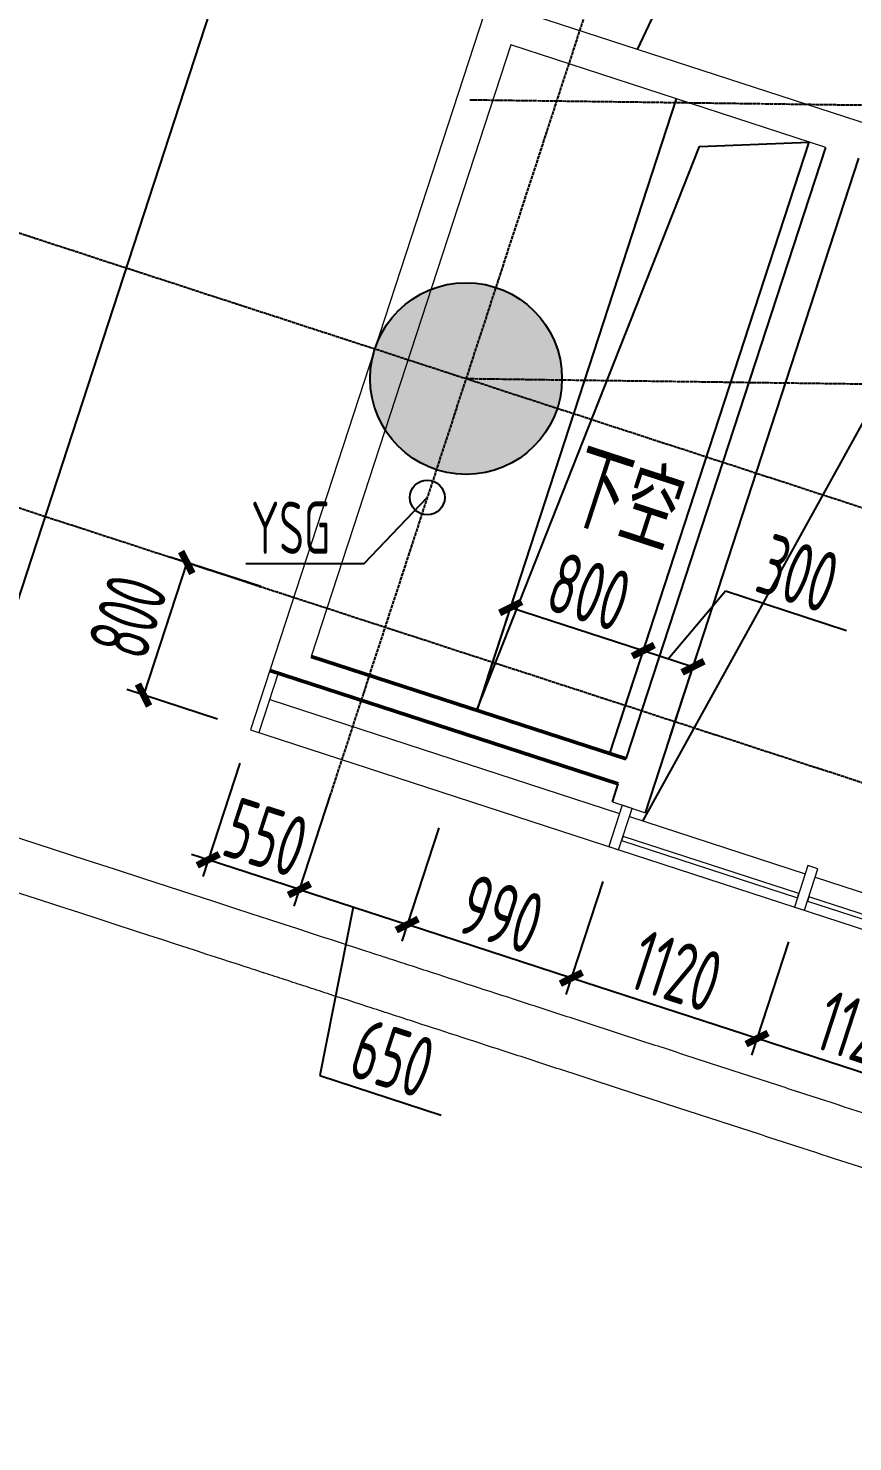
# Model space of a CAD drawing. Header units: millimetres. Extents: x 11515858 to 24947533, y -12764720 to -6305528.
# Drawn here: x 11833057 to 11837784, y -6356376 to -6348265 of the extents above; entities that cross this region are included whole.
import ezdxf
from ezdxf.enums import TextEntityAlignment as Align

# ---------------------------------------------------------------- set-up
doc = ezdxf.new("R2010")
doc.units = ezdxf.units.MM
doc.header["$LTSCALE"] = 10
for name, pattern in [('A2-RG-AXIS$0$CENTER', [2, 1.25, -0.25, 0.25, -0.25]), ('A2-RG-AXIS$0$DOTE', [2.42, 2, -0.2, 0.02, -0.2]), ('A2-RI-F3$0$HIDDEN', [0.375, 0.25, -0.125])]:
    doc.linetypes.add(name, pattern=pattern)
for name, color, linetype in [('A2-RB-F3$0$$34$A-DIMS-100', 1, 'Continuous'), ('A2-RB-F3$0$A-DIMS-100', 1, 'Continuous'), ('A2-RG-AXIS$0$A-DIMS-100', 1, 'Continuous'), ('A2-RG-AXIS$0$A-GRID', 1, 'A2-RG-AXIS$0$CENTER'), ('A2-RI-F3$0$A-HOLE', 2, 'Continuous'), ('A2-RI-F3$0$A-ROOF-DRAN', 175, 'Continuous'), ('A2-RI-F3$0$A-ROOF-EDGE', 2, 'Continuous'), ('A2-RI-F3$0$A-SYMB-AREA', 4, 'Continuous'), ('A2-RI-F3$0$A-SYMB-NAME', 4, 'Continuous'), ('A2-RI-F3$0$A-SYMB-VOID', 35, 'Continuous'), ('A2-RS-F3$0$A-HATH-GRAY', 8, 'Continuous'), ('A2-RS-F3$0$A-WALL-CONC', 6, 'Continuous')]:
    doc.layers.add(name, color=color, linetype=linetype)
for name, color, linetype, lineweight in [('A2-RI-F3$0$A-GENM', 6, 'Continuous', 9), ('A2-RI-F3$0$A-GLAZ', 140, 'Continuous', 5), ('A2-RI-F3$0$A-GLAZ-CWMG', 3, 'Continuous', 5), ('A2-RI-F3$0$A-WALL', 7, 'Continuous', 5)]:
    doc.layers.add(name, color=color, linetype=linetype, lineweight=lineweight)
doc.styles.add('A2-RB-F3$0$$0$XD2008', font='hzs.shx', dxfattribs={"width": 0.7, "bigfont": 'hztxt.shx'})
doc.styles.add('A2-RB-F3$0$XD2008', font='hzs.shx', dxfattribs={"width": 0.7, "bigfont": 'hztxt.shx'})
doc.styles.add('A2-RG-AXIS$0$XD2008', font='hzs.shx', dxfattribs={"width": 0.7, "bigfont": 'hztxt.shx'})
doc.styles.add('A2-RI-F3$0$ECADI', font='hzs.shx', dxfattribs={"width": 0.7, "bigfont": 'hztxt.shx'})
doc.dimstyles.new('A2-RB-F3$0$$0$XD100$0', dxfattribs={"dimscale": 100, "dimtxt": 3.5, "dimasz": 1, "dimexe": 1, "dimexo": 2, "dimgap": 0.5, "dimtad": 1, "dimdec": 0, "dimdsep": 46, "dimtxsty": 'A2-RB-F3$0$$0$XD2008', "dimblk1": 'A2-RB-F3$0$$20$_ArchTick', "dimblk2": 'A2-RB-F3$0$$20$_ArchTick', "dimsah": 1, "dimcen": 2.5, "dimclrt": 4, "dimaunit": 1, "dimadec": 0, "dimazin": 0, "dimtfac": 1, "dimtdec": 0, "dimtix": 1, "dimtmove": 2, "dimatfit": 3, "dimfxl": 0, "dimtolj": 1, "dimtzin": 0, "dimarcsym": 0})
doc.dimstyles.new('A2-RB-F3$0$XD100$0', dxfattribs={"dimscale": 100, "dimtxt": 3.5, "dimasz": 1, "dimexe": 1, "dimexo": 2, "dimgap": 0.5, "dimtad": 1, "dimdec": 0, "dimdsep": 46, "dimtxsty": 'A2-RB-F3$0$XD2008', "dimblk1": 'A2-RB-F3$0$_ArchTick', "dimblk2": 'A2-RB-F3$0$_ArchTick', "dimsah": 1, "dimcen": 2.5, "dimclrt": 4, "dimaunit": 1, "dimadec": 0, "dimazin": 0, "dimtfac": 1, "dimtdec": 0, "dimtix": 1, "dimtmove": 1, "dimatfit": 3, "dimfxl": 0, "dimtolj": 1, "dimtzin": 0, "dimarcsym": 0})
doc.dimstyles.new('A2-RG-AXIS$0$XD150', dxfattribs={"dimscale": 300, "dimtxt": 2.5, "dimasz": 1.5, "dimexe": 1, "dimexo": 2, "dimgap": 0.5, "dimtad": 1, "dimdec": 0, "dimdsep": 46, "dimtxsty": 'A2-RG-AXIS$0$XD2008', "dimcen": 2.5, "dimclrt": 4, "dimaunit": 1, "dimadec": 3, "dimazin": 0, "dimtfac": 1, "dimtdec": 0, "dimtmove": 2, "dimatfit": 3, "dimfxl": 0, "dimtolj": 1, "dimtzin": 0, "dimarcsym": 0})
doc.dimstyles.new('A2-RG-AXIS$0$XD150$0', dxfattribs={"dimscale": 150, "dimtxt": 2.5, "dimasz": 1, "dimexe": 1, "dimexo": 2, "dimgap": 0.5, "dimtad": 1, "dimdec": 0, "dimdsep": 46, "dimtxsty": 'A2-RG-AXIS$0$XD2008', "dimblk": 'A2-RG-AXIS$0$_ArchTick', "dimcen": 2.5, "dimclrt": 4, "dimaunit": 1, "dimadec": 0, "dimazin": 0, "dimtfac": 1, "dimtdec": 0, "dimtmove": 2, "dimatfit": 3, "dimfxl": 0, "dimtolj": 1, "dimtzin": 0, "dimarcsym": 0})

# ---------------------------------------------------------------- blocks, each defined once
blk = doc.blocks.new('A2-RG-AXIS$0$_ArchTick')
at = {"color": 0, "linetype": 'ByBlock', "const_width": 0.4}
blk.add_lwpolyline([(-0.5, -0.5), (0.5, 0.5)], dxfattribs=at)
blk = doc.blocks.new('*D582')
at = {"layer": 'A2-RG-AXIS$0$A-DIMS-100', "color": 0, "lineweight": -2, "ltscale": 3, "transparency": 16777216}
blk.add_arc((11859128.7, -6350592.1), 5746.7, 341.94704, 359.22855, dxfattribs=at)
at = {"layer": 'Defpoints', "color": 0, "ltscale": 3, "transparency": 16777216}
for p in [(11834459.4, -6342551.3), (11835567, -6350274.8), (11872705.5, -6350774.9), (11864743.7, -6351815.5), (11872420.1, -6354924.3)]:
    blk.add_point(p, dxfattribs=at)
at = {"layer": 'A2-RG-AXIS$0$A-DIMS-100', "color": 0, "lineweight": -2, "ltscale": 3, "transparency": 16777216, "xscale": 150, "yscale": 150, "zscale": 150}
for p, rotation in [((11864875, -6350669.4), 89.22855370033292), ((11864592.6, -6352372.9), 251.9470404933478)]:
    blk.add_blockref('A2-RG-AXIS$0$_ArchTick', p, dxfattribs=dict(at, rotation=rotation))
at = {"layer": 'A2-RG-AXIS$0$A-DIMS-100', "color": 4, "ltscale": 3, "transparency": 16777216, "insert": (11865468.5, -6351643), "char_height": 375, "attachment_point": 5, "rotation": 80.5878, "style": 'A2-RG-AXIS$0$XD2008'}
blk.add_mtext('\\A1;17°16\'53"', dxfattribs=at)
blk = doc.blocks.new('*D585')
at = {"layer": 'A2-RG-AXIS$0$A-DIMS-100', "color": 0, "lineweight": -2, "transparency": 16777216}
for p, q in [((11831434.5, -6348927.8), (11833603.7, -6342272.4)), ((11834174.2, -6342458.3), (11833461.1, -6342225.9)), ((11832004.9, -6349113.7), (11831291.8, -6348881.3))]:
    blk.add_line(p, q, dxfattribs=at)
at = {"layer": 'Defpoints', "color": 0, "transparency": 16777216}
for p in [(11833603.7, -6342272.4), (11834459.4, -6342551.3), (11832290.2, -6349206.7)]:
    blk.add_point(p, dxfattribs=at)
at = {"layer": 'A2-RG-AXIS$0$A-DIMS-100', "color": 0, "lineweight": -2, "transparency": 16777216, "xscale": 150, "yscale": 150, "zscale": 150}
for p, rotation in [((11833603.7, -6342272.4), 71.94704043113722), ((11831434.5, -6348927.8), 251.9470404311372)]:
    blk.add_blockref('A2-RG-AXIS$0$_ArchTick', p, dxfattribs=dict(at, rotation=rotation))
at = {"layer": 'A2-RG-AXIS$0$A-DIMS-100', "color": 4, "transparency": 16777216, "insert": (11832269.5, -6345518.7), "char_height": 375, "attachment_point": 5, "rotation": 71.94704, "style": 'A2-RG-AXIS$0$XD2008'}
blk.add_mtext('\\A1;7000', dxfattribs=at)
blk = doc.blocks.new('A2-RB-F3$0$_ArchTick')
at = {"color": 0, "linetype": 'ByBlock', "const_width": 0.4}
blk.add_lwpolyline([(-0.5, -0.5), (0.5, 0.5)], dxfattribs=at)
blk = doc.blocks.new('*D671')
at = {"layer": 'A2-RB-F3$0$A-DIMS-100', "color": 0, "lineweight": -2, "transparency": 16777216}
for p, q in [((11835692.2, -6351988.7), (11835853.8, -6351492.9)), ((11835822.8, -6351588), (11836583.4, -6351835.9)), ((11836452.8, -6352236.6), (11836614.4, -6351740.8))]:
    blk.add_line(p, q, dxfattribs=at)
at = {"layer": 'Defpoints', "color": 0, "transparency": 16777216}
for p in [(11836583.4, -6351835.9), (11835630.2, -6352178.8), (11836390.8, -6352426.8)]:
    blk.add_point(p, dxfattribs=at)
at = {"layer": 'A2-RB-F3$0$A-DIMS-100', "color": 0, "lineweight": -2, "transparency": 16777216, "xscale": 100, "yscale": 100, "zscale": 100}
for p, rotation in [((11835822.8, -6351588), 161.9467493136011), ((11836583.4, -6351835.9), 341.9467493136011)]:
    blk.add_blockref('A2-RB-F3$0$_ArchTick', p, dxfattribs=dict(at, rotation=rotation))
at = {"layer": 'A2-RB-F3$0$A-DIMS-100', "color": 4, "transparency": 16777216, "insert": (11836272.8, -6351498), "char_height": 350, "attachment_point": 5, "rotation": 341.94675, "style": 'A2-RB-F3$0$XD2008'}
blk.add_mtext('\\A1;800', dxfattribs=at)
blk = doc.blocks.new('*D672')
at = {"layer": 'A2-RB-F3$0$A-DIMS-100', "color": 0, "lineweight": -2, "transparency": 16777216}
for p, q in [((11836726.1, -6351882.4), (11837054.1, -6351493.8)), ((11837054.1, -6351493.8), (11837748.2, -6351720)), ((11836452.8, -6352236.6), (11836614.4, -6351740.8)), ((11836583.4, -6351835.9), (11836868.8, -6351928.9)), ((11836738.2, -6352329.6), (11836899.8, -6351833.8))]:
    blk.add_line(p, q, dxfattribs=at)
at = {"layer": 'Defpoints', "color": 0, "transparency": 16777216}
for p in [(11836868.8, -6351928.9), (11836390.8, -6352426.8), (11836676.2, -6352519.8)]:
    blk.add_point(p, dxfattribs=at)
at = {"layer": 'A2-RB-F3$0$A-DIMS-100', "color": 0, "lineweight": -2, "transparency": 16777216, "xscale": 100, "yscale": 100, "zscale": 100}
for p, rotation in [((11836583.4, -6351835.9), 161.9473537783569), ((11836868.8, -6351928.9), 341.9473537783569)]:
    blk.add_blockref('A2-RB-F3$0$_ArchTick', p, dxfattribs=dict(at, rotation=rotation))
at = {"layer": 'A2-RB-F3$0$A-DIMS-100', "color": 4, "transparency": 16777216, "insert": (11837470.9, -6351393), "char_height": 350, "attachment_point": 5, "rotation": 341.94735, "style": 'A2-RB-F3$0$XD2008'}
blk.add_mtext('\\A1;300', dxfattribs=at)
blk = doc.blocks.new('*D802')
at = {"layer": 'A2-RB-F3$0$A-DIMS-100', "color": 0, "lineweight": -2, "transparency": 16777216}
for p, q in [((11837416.5, -6353507.1), (11837204.6, -6354157.1)), ((11838481.3, -6353854.1), (11838269.4, -6354504.2)), ((11838300.4, -6354409.1), (11837235.6, -6354062.1))]:
    blk.add_line(p, q, dxfattribs=at)
at = {"layer": 'Defpoints', "color": 0, "transparency": 16777216}
for p in [(11837478.4, -6353316.9), (11838543.3, -6353664), (11837235.6, -6354062.1)]:
    blk.add_point(p, dxfattribs=at)
at = {"layer": 'A2-RB-F3$0$A-DIMS-100', "color": 0, "lineweight": -2, "transparency": 16777216, "xscale": 100, "yscale": 100, "zscale": 100}
for p, rotation in [((11837235.6, -6354062.1), 161.948816603838), ((11838300.4, -6354409.1), 341.9488166038379)]:
    blk.add_blockref('A2-RB-F3$0$_ArchTick', p, dxfattribs=dict(at, rotation=rotation))
at = {"layer": 'A2-RB-F3$0$A-DIMS-100', "color": 4, "transparency": 16777216, "insert": (11837837.7, -6354021.7), "char_height": 350, "attachment_point": 5, "rotation": 341.94882, "style": 'A2-RB-F3$0$XD2008'}
blk.add_mtext('\\A1;1120', dxfattribs=at)
blk = doc.blocks.new('*D803')
at = {"layer": 'A2-RB-F3$0$A-DIMS-100', "color": 0, "lineweight": -2, "transparency": 16777216}
for p, q in [((11836351.6, -6353160.1), (11836139.8, -6353810.1)), ((11837416.5, -6353507.1), (11837204.6, -6354157.1)), ((11837235.6, -6354062.1), (11836170.8, -6353715))]:
    blk.add_line(p, q, dxfattribs=at)
at = {"layer": 'Defpoints', "color": 0, "transparency": 16777216}
for p in [(11836413.6, -6352969.9), (11837478.4, -6353316.9), (11836170.8, -6353715)]:
    blk.add_point(p, dxfattribs=at)
at = {"layer": 'A2-RB-F3$0$A-DIMS-100', "color": 0, "lineweight": -2, "transparency": 16777216, "xscale": 100, "yscale": 100, "zscale": 100}
for p, rotation in [((11836170.8, -6353715), 161.948816603838), ((11837235.6, -6354062.1), 341.9488166038379)]:
    blk.add_blockref('A2-RB-F3$0$_ArchTick', p, dxfattribs=dict(at, rotation=rotation))
at = {"layer": 'A2-RB-F3$0$A-DIMS-100', "color": 4, "transparency": 16777216, "insert": (11836772.9, -6353674.6), "char_height": 350, "attachment_point": 5, "rotation": 341.94882, "style": 'A2-RB-F3$0$XD2008'}
blk.add_mtext('\\A1;1120', dxfattribs=at)
blk = doc.blocks.new('*D804')
at = {"layer": 'A2-RB-F3$0$A-DIMS-100', "color": 0, "lineweight": -2, "transparency": 16777216}
for p, q in [((11835410.4, -6352853.3), (11835198.5, -6353503.3)), ((11836351.6, -6353160.1), (11836139.8, -6353810.1)), ((11836170.8, -6353715), (11835229.5, -6353408.3))]:
    blk.add_line(p, q, dxfattribs=at)
at = {"layer": 'Defpoints', "color": 0, "transparency": 16777216}
for p in [(11835472.3, -6352663.1), (11836413.6, -6352969.9), (11835229.5, -6353408.3)]:
    blk.add_point(p, dxfattribs=at)
at = {"layer": 'A2-RB-F3$0$A-DIMS-100', "color": 0, "lineweight": -2, "transparency": 16777216, "xscale": 100, "yscale": 100, "zscale": 100}
for p, rotation in [((11835229.5, -6353408.3), 161.9488166038801), ((11836170.8, -6353715), 341.9488166038802)]:
    blk.add_blockref('A2-RB-F3$0$_ArchTick', p, dxfattribs=dict(at, rotation=rotation))
at = {"layer": 'A2-RB-F3$0$A-DIMS-100', "color": 4, "transparency": 16777216, "insert": (11835769.9, -6353347.7), "char_height": 350, "attachment_point": 5, "rotation": 341.94882, "style": 'A2-RB-F3$0$XD2008'}
blk.add_mtext('\\A1;990', dxfattribs=at)
blk = doc.blocks.new('*D805')
at = {"layer": 'A2-RB-F3$0$A-DIMS-100', "color": 0, "lineweight": -2, "transparency": 16777216}
for p, q in [((11834269.4, -6352481.4), (11834057.5, -6353131.5)), ((11834792.2, -6352651.8), (11834580.4, -6353301.9)), ((11834088.5, -6353036.4), (11833993.5, -6353005.4)), ((11834611.3, -6353206.8), (11834088.5, -6353036.4)), ((11834611.3, -6353206.8), (11834706.4, -6353237.8))]:
    blk.add_line(p, q, dxfattribs=at)
at = {"layer": 'Defpoints', "color": 0, "transparency": 16777216}
for p in [(11834331.4, -6352291.3), (11834854.2, -6352461.7), (11834088.5, -6353036.4)]:
    blk.add_point(p, dxfattribs=at)
at = {"layer": 'A2-RB-F3$0$A-DIMS-100', "color": 0, "lineweight": -2, "transparency": 16777216, "xscale": 100, "yscale": 100, "zscale": 100}
for p, rotation in [((11834088.5, -6353036.4), 341.9488166039707), ((11834611.3, -6353206.8), 161.9488166039707)]:
    blk.add_blockref('A2-RB-F3$0$_ArchTick', p, dxfattribs=dict(at, rotation=rotation))
at = {"layer": 'A2-RB-F3$0$A-DIMS-100', "color": 4, "transparency": 16777216, "insert": (11834419.7, -6352907.7), "char_height": 350, "attachment_point": 5, "rotation": 341.94882, "style": 'A2-RB-F3$0$XD2008'}
blk.add_mtext('\\A1;550', dxfattribs=at)
blk = doc.blocks.new('*D806')
at = {"layer": 'A2-RB-F3$0$A-DIMS-100', "color": 0, "lineweight": -2, "transparency": 16777216}
for p, q in [((11834792.2, -6352651.8), (11834580.4, -6353301.9)), ((11835410.4, -6352853.3), (11835198.5, -6353503.3)), ((11834611.3, -6353206.8), (11835229.5, -6353408.3)), ((11834920.4, -6353307.5), (11834729.4, -6354274.9)), ((11834729.4, -6354274.9), (11835423.5, -6354501.1))]:
    blk.add_line(p, q, dxfattribs=at)
at = {"layer": 'Defpoints', "color": 0, "transparency": 16777216}
for p in [(11834854.2, -6352461.7), (11835472.3, -6352663.1), (11835229.5, -6353408.3)]:
    blk.add_point(p, dxfattribs=at)
at = {"layer": 'A2-RB-F3$0$A-DIMS-100', "color": 0, "lineweight": -2, "transparency": 16777216, "xscale": 100, "yscale": 100, "zscale": 100}
for p, rotation in [((11834611.3, -6353206.8), 161.9488166037545), ((11835229.5, -6353408.3), 341.9488166037544)]:
    blk.add_blockref('A2-RB-F3$0$_ArchTick', p, dxfattribs=dict(at, rotation=rotation))
at = {"layer": 'A2-RB-F3$0$A-DIMS-100', "color": 4, "transparency": 16777216, "insert": (11835146.2, -6354174), "char_height": 350, "attachment_point": 5, "rotation": 341.94882, "style": 'A2-RB-F3$0$XD2008'}
blk.add_mtext('\\A1;650', dxfattribs=at)
blk = doc.blocks.new('A2-RB-F3$0$$20$_ArchTick')
at = {"color": 0, "linetype": 'ByBlock', "const_width": 0.4}
blk.add_lwpolyline([(-0.5, -0.5), (0.5, 0.5)], dxfattribs=at)
blk = doc.blocks.new('*D1000')
at = {"layer": 'A2-RB-F3$0$$34$A-DIMS-100', "color": 0, "lineweight": -2, "transparency": 16777216}
blk.add_arc((11854397.3, -6348928.2), 5197, 179.22838, 188.90892, dxfattribs=at)
at = {"layer": 'Defpoints', "color": 0, "transparency": 16777216}
for p in [(11858126.4, -6348343.7), (11835588.6, -6348674.9), (11849205, -6349150.8), (11872727, -6349175.1), (11843467.9, -6350641.4)]:
    blk.add_point(p, dxfattribs=at)
at = {"layer": 'A2-RB-F3$0$$34$A-DIMS-100', "color": 0, "lineweight": -2, "transparency": 16777216, "xscale": 100, "yscale": 100, "zscale": 100}
for p, rotation in [((11849200.7, -6348858.2), 89.22837534610186), ((11849263, -6349733), 278.9089247423358)]:
    blk.add_blockref('A2-RB-F3$0$$20$_ArchTick', p, dxfattribs=dict(at, rotation=rotation))
at = {"layer": 'A2-RB-F3$0$$34$A-DIMS-100', "color": 4, "transparency": 16777216, "insert": (11849471, -6349278.6), "char_height": 350, "attachment_point": 5, "rotation": 274.06865, "style": 'A2-RB-F3$0$$0$XD2008'}
blk.add_mtext('\\A1;9°40\'50"', dxfattribs=at)
blk = doc.blocks.new('*D1017')
at = {"layer": 'A2-RB-F3$0$$34$A-DIMS-100', "color": 0, "lineweight": -2, "transparency": 16777216}
blk.add_arc((11842767.8, -6326408.4), 1828, 178.85525, 251.94704, dxfattribs=at)
at = {"layer": 'Defpoints', "color": 0, "transparency": 16777216}
for p in [(11845751.2, -6317255.2), (11839152, -6326336.2), (11841916, -6326391.4), (11841087.8, -6327129.1), (11834442.8, -6351949.6)]:
    blk.add_point(p, dxfattribs=at)
at = {"layer": 'A2-RB-F3$0$$34$A-DIMS-100', "color": 0, "lineweight": -2, "transparency": 16777216, "xscale": 100, "yscale": 100, "zscale": 100}
for p, rotation in [((11840940.1, -6326371.9), 88.85524767073801), ((11842201.3, -6328146.4), 341.9470404933508)]:
    blk.add_blockref('A2-RB-F3$0$$20$_ArchTick', p, dxfattribs=dict(at, rotation=rotation))
at = {"layer": 'A2-RB-F3$0$$34$A-DIMS-100', "color": 4, "transparency": 16777216, "insert": (11841488.3, -6327317.7), "char_height": 350, "attachment_point": 5, "rotation": 305.40114, "style": 'A2-RB-F3$0$$0$XD2008'}
blk.add_mtext('\\A1;73°5\'30"', dxfattribs=at)
blk = doc.blocks.new('*D1018')
at = {"layer": 'A2-RB-F3$0$$34$A-DIMS-100', "color": 0, "lineweight": -2, "transparency": 16777216}
blk.add_arc((11838164.3, -6340532.1), 1608.5, 71.94704, 145.03883, dxfattribs=at)
at = {"layer": 'Defpoints', "color": 0, "transparency": 16777216}
for p in [(11845751.2, -6317255.2), (11835200.4, -6338459.8), (11837987.5, -6338933.3), (11837422, -6340013.1), (11834442.8, -6351949.6)]:
    blk.add_point(p, dxfattribs=at)
at = {"layer": 'A2-RB-F3$0$$34$A-DIMS-100', "color": 0, "lineweight": -2, "transparency": 16777216, "xscale": 100, "yscale": 100, "zscale": 100}
for p, rotation in [((11838662.7, -6339002.8), 341.9470404933483), ((11836846.1, -6339610.4), 235.038833315964)]:
    blk.add_blockref('A2-RB-F3$0$$20$_ArchTick', p, dxfattribs=dict(at, rotation=rotation))
at = {"layer": 'A2-RB-F3$0$$34$A-DIMS-100', "color": 4, "transparency": 16777216, "insert": (11837572.1, -6338761.7), "char_height": 350, "attachment_point": 5, "rotation": 18.49294, "style": 'A2-RB-F3$0$$0$XD2008'}
blk.add_mtext('\\A1;73°5\'30"', dxfattribs=at)
blk = doc.blocks.new('*D599')
at = {"layer": 'A2-RB-F3$0$A-DIMS-100', "color": 0, "lineweight": -2, "transparency": 16777216}
for p, q in [((11833965.6, -6351330.3), (11833717.7, -6352090.9)), ((11834389.3, -6351468.4), (11833870.5, -6351299.3)), ((11834141.4, -6352229), (11833622.6, -6352060))]:
    blk.add_line(p, q, dxfattribs=at)
at = {"layer": 'Defpoints', "color": 0, "transparency": 16777216}
for p in [(11834579.5, -6351530.4), (11833717.7, -6352090.9), (11834331.5, -6352291)]:
    blk.add_point(p, dxfattribs=at)
at = {"layer": 'A2-RB-F3$0$A-DIMS-100', "color": 0, "lineweight": -2, "transparency": 16777216, "xscale": 100, "yscale": 100, "zscale": 100}
for p, rotation in [((11833965.6, -6351330.3), 71.94704049320042), ((11833717.7, -6352090.9), 251.9470404932004)]:
    blk.add_blockref('A2-RB-F3$0$_ArchTick', p, dxfattribs=dict(at, rotation=rotation))
at = {"layer": 'A2-RB-F3$0$A-DIMS-100', "color": 4, "transparency": 16777216, "insert": (11833627.7, -6351640.9), "char_height": 350, "attachment_point": 5, "rotation": 71.94704, "style": 'A2-RB-F3$0$XD2008'}
blk.add_mtext('\\A1;800', dxfattribs=at)
blk = doc.blocks.new('A2-RI-F3$0$System Panel - Glazed - Frit-4523312-Documents - Level 3')
at = {"layer": 'A2-RI-F3$0$A-GLAZ', "lineweight": 13}
for p, q in [((530, 44.4), (-530, 44.4)), ((-530, 44.4), (-530, 19)), ((-530, 19), (530, 19)), ((530, 19), (530, 44.4))]:
    blk.add_line(p, q, dxfattribs=at)
blk = doc.blocks.new('A2-RI-F3$0$System Panel - Glazed - Frit-V31-Documents - Level 3')
at = {"layer": 'A2-RI-F3$0$A-GLAZ', "lineweight": 13}
for p, q in [((530, 44.4), (-530, 44.4)), ((-530, 44.4), (-530, 19)), ((-530, 19), (530, 19)), ((530, 19), (530, 44.4))]:
    blk.add_line(p, q, dxfattribs=at)
blk = doc.blocks.new('A2-RI-F3$0$Rectangular Mullion - 60mm x 200mm-3681593-Documents - Level 3')
at = {"layer": 'A2-RI-F3$0$A-GLAZ-CWMG', "lineweight": 13}
for p, q in [((-30, 150), (30, 150)), ((-30, -100), (-30, 150)), ((30, 150), (30, -100)), ((30, -100), (-30, -100))]:
    blk.add_line(p, q, dxfattribs=at)
blk = doc.blocks.new('A2-RI-F3$0$Rectangular Mullion - 60mm x 200mm-3687298-Documents - Level 3')
at = {"layer": 'A2-RI-F3$0$A-GLAZ-CWMG', "lineweight": 13}
for p, q in [((-30, 150), (30, 150)), ((-30, -100), (-30, 150)), ((30, 150), (30, -100)), ((30, -100), (-30, -100))]:
    blk.add_line(p, q, dxfattribs=at)
blk = doc.blocks.new('A2-RI-F3$0$Roof Profile - South1 - Roof Profile - South-4416806-Documents - Level 3')
at = {"layer": 'A2-RI-F3$0$A-GENM'}
for points, knots in [([(84187.5, -48192), (83797.1, -48192), (83196.3, -48192), (82385, -48192), (81753.9, -48192), (81122.6, -48192), (80491.5, -48192), (79860.7, -48192), (79230.2, -48192), (78599.8, -48192), (77969.8, -48192), (77340.2, -48192), (76710.9, -48192), (76082.2, -48192), (75454.1, -48192), (74826.4, -48192), (74198.9, -48192), (73571.9, -48192), (73049.7, -48192), (72632.2, -48192), (72215, -48192), (71694.3, -48192), (71070.9, -48192), (70449.3, -48192), (69829.9, -48192), (69213.4, -48192), (68601, -48192), (68094.7, -48192), (67692.9, -48192), (67393.3, -48192), (67095.6, -48192), (66800.4, -48192), (66508.5, -48192), (66124.5, -48192), (65749.7, -48192), (65419.8, -48192), (65274.4, -48192), (62729.1, -48192)], [-0.995524, -0.995524, -0.995524, -0.995524, -0.9375, -0.90625, -0.875, -0.84375, -0.8125, -0.78125, -0.75, -0.71875, -0.6875, -0.65625, -0.625, -0.59375, -0.5625, -0.53125, -0.5, -0.46875, -0.4375, -0.421875, -0.40625, -0.375, -0.34375, -0.3125, -0.28125, -0.25, -0.21875, -0.1875, -0.171875, -0.15625, -0.140625, -0.125, -0.109375, -0.09375, -0.0625, -0.046875, -0.0368001, -0.0368001, -0.0368001, -0.0368001]), ([(84187.5, -48492), (83797.1, -48492), (83196.3, -48492), (82385, -48492), (81753.9, -48492), (81122.6, -48492), (80491.5, -48492), (79860.7, -48492), (79230.2, -48492), (78599.8, -48492), (77969.8, -48492), (77340.2, -48492), (76710.9, -48492), (76082.2, -48492), (75454.1, -48492), (74826.4, -48492), (74198.9, -48492), (73571.9, -48492), (73049.7, -48492), (72632.2, -48492), (72215, -48492), (71694.3, -48492), (71070.9, -48492), (70449.3, -48492), (69829.9, -48492), (69213.4, -48492), (68601, -48492), (68094.7, -48492), (67692.9, -48492), (67393.3, -48492), (67095.6, -48492), (66800.4, -48492), (66508.5, -48492), (66124.5, -48492), (65749.7, -48492), (65387.7, -48492), (65167.7, -48492), (64995.9, -48492), (64869.4, -48492), (64746.6, -48492), (64666.7, -48492), (62729.1, -48492)], [-0.9955239, -0.9955239, -0.9955239, -0.9955239, -0.9375, -0.90625, -0.875, -0.84375, -0.8125, -0.78125, -0.75, -0.71875, -0.6875, -0.65625, -0.625, -0.59375, -0.5625, -0.53125, -0.5, -0.46875, -0.4375, -0.421875, -0.40625, -0.375, -0.34375, -0.3125, -0.28125, -0.25, -0.21875, -0.1875, -0.171875, -0.15625, -0.140625, -0.125, -0.109375, -0.09375, -0.0625, -0.046875, -0.03125, -0.0234375, -0.015625, -0.0078125, -0.0002086, -0.0002086, -0.0002086, -0.0002086])]:
    blk.add_open_spline(points, degree=3, knots=knots, dxfattribs=at)
blk = doc.blocks.new('A2-RI-F3$0$5erhfh')
at = {"layer": 'A2-RI-F3$0$A-SYMB-AREA', "style": 'A2-RI-F3$0$ECADI', "width": 0.7}
blk.add_attdef('340M2', text='', height=2.5, dxfattribs=at).set_placement((0, 1.25), align=Align.MIDDLE_LEFT)
at = {"layer": 'A2-RI-F3$0$A-SYMB-NAME', "style": 'A2-RI-F3$0$ECADI', "width": 0.7}
blk.add_attdef('CHINESENAME', (-12.292, 3.087), '', height=4.5, dxfattribs=at)
blk = doc.blocks.new('A2-RI-F3$0$45yrthfgh')
at = {"layer": 'A2-RI-F3$0$A-ROOF-DRAN'}
blk.add_lwpolyline([(242.3, 743.4), (-122.1, 363.5), (-798.2, 363.5)], dxfattribs=at)
blk.add_circle((242.3, 743.4), 100, dxfattribs=at)
ref = blk.add_blockref('A2-RI-F3$0$5erhfh', (-1446.6, 111.3), dxfattribs=dict(at, xscale=-100, yscale=100, zscale=100))
ref.add_attrib('CHINESENAME', 'YSG', (-767.4, 420), dxfattribs={"layer": 'A2-RI-F3$0$A-SYMB-NAME', "height": 300, "style": 'A2-RI-F3$0$ECADI', "width": 0.7})
blk = doc.blocks.new('A2-RS-F3')
at = {"layer": 'A2-RS-F3$0$A-HATH-GRAY'}
h = blk.add_hatch(color=256, dxfattribs=at)
edge = h.paths.add_edge_path()
edge.add_arc((11835567.1, -6350274.8), 550, 0, 360)
at = {"layer": 'A2-RS-F3$0$A-WALL-CONC'}
blk.add_circle((11835567.1, -6350274.8), 550, dxfattribs=at)
blk = doc.blocks.new('A2-RG-AXIS')
at = {"layer": 'A2-RG-AXIS$0$A-GRID', "linetype": 'A2-RG-AXIS$0$DOTE'}
for p, q in [((11847953.1, -6312274.5), (11834792.3, -6352651.7)), ((11835588.6, -6348674.9), (11872727, -6349175.1)), ((11832290.2, -6349206.7), (11870250.8, -6361579.7)), ((11835567, -6350274.8), (11872705.5, -6350774.9)), ((11831825.3, -6350632.8), (11869786, -6363005.8))]:
    blk.add_line(p, q, dxfattribs=at)
at = {"layer": 'A2-RG-AXIS$0$A-DIMS-100'}
dim = blk.add_aligned_dim(p1=(11832290.2, -6349206.7), p2=(11834459.4, -6342551.3), distance=900, dimstyle='A2-RG-AXIS$0$XD150$0', dxfattribs=at)
dim.commit()
dim.dimension.update_dxf_attribs({"geometry": '*D585', "text_midpoint": (11832269.5, -6345518.7)})
at = {"layer": 'A2-RG-AXIS$0$A-DIMS-100', "ltscale": 3}
dim = blk.add_angular_dim_2l(base=(11864743.7, -6351815.5), line1=((11834459.4, -6342551.3), (11872420.1, -6354924.3)), line2=((11835567, -6350274.8), (11872705.5, -6350774.9)), dimstyle='A2-RG-AXIS$0$XD150', override={"dimscale": 150, "dimasz": 1, "dimblk": 'A2-RG-AXIS$0$_ArchTick', "dimadec": 4}, dxfattribs=at)
dim.commit()
dim.dimension.update_dxf_attribs({"geometry": '*D582', "text_midpoint": (11865468.5, -6351643)})
blk = doc.blocks.new('A2-RB-F3')
at = {"layer": 'A2-RB-F3$0$$34$A-DIMS-100'}
for base, line1, line2, picture, middle in [((11841087.8233, -6327129.1068), ((11845751.1597, -6317255.243), (11834442.818, -6351949.5904)), ((11841916.024, -6326391.4017), (11839152.034, -6326336.1707)), '*D1017', (11841488.3, -6327317.7213)), ((11837987.4553, -6338933.3443), ((11835200.4442, -6338459.7724), (11837422.0095, -6340013.0863)), ((11845751.1597, -6317255.243), (11834442.818, -6351949.5904)), '*D1018', (11837572.1378, -6338761.6603)), ((11849205.03162, -6349150.84824), ((11843467.94353, -6350641.44656), (11858126.40803, -6348343.65294)), ((11835588.55433, -6348674.89569), (11872727.02249, -6349175.08419)), '*D1000', (11849471.0408, -6349278.62273))]:
    dim = blk.add_angular_dim_2l(base=base, line1=line1, line2=line2, dimstyle='A2-RB-F3$0$$0$XD100$0', override={"dimadec": 4}, dxfattribs=at)
    dim.commit()
    dim.dimension.update_dxf_attribs({"geometry": picture, "text_midpoint": middle})
at = {"layer": 'A2-RB-F3$0$A-DIMS-100'}
for base, p1, p2, angle, picture, middle in [((11836868.8, -6351928.9), (11836390.8, -6352426.8), (11836676.2, -6352519.8), 341.94735, '*D672', (11837101.7, -6351509.3)), ((11835229.5, -6353408.3), (11834854.2, -6352461.7), (11835472.3, -6352663.1), 341.94882, '*D806', (11834777, -6354290.4))]:
    dim = blk.add_linear_dim(base=base, p1=p1, p2=p2, angle=angle, dimstyle='A2-RB-F3$0$XD100$0', dxfattribs=at)
    dim.commit()
    dim.dimension.update_dxf_attribs({"geometry": picture, "text_midpoint": middle, "dimtype": 129})
for p1, p2, distance, picture, middle in [((11834579.5, -6351530.4), (11834331.5, -6352291), -645.6, '*D599', (11833627.7, -6351640.9)), ((11835630.2, -6352178.8), (11836390.8, -6352426.8), 621.5, '*D671', (11836272.8, -6351498)), ((11834854.2, -6352461.7), (11834331.4, -6352291.3), 783.7, '*D805', (11834419.7, -6352907.7)), ((11836413.6, -6352969.9), (11835472.3, -6352663.1), 783.7, '*D804', (11835769.9, -6353347.7)), ((11837478.4, -6353316.9), (11836413.6, -6352969.9), 783.7, '*D803', (11836772.9, -6353674.6)), ((11838543.3, -6353664), (11837478.4, -6353316.9), 783.7, '*D802', (11837837.7, -6354021.7))]:
    dim = blk.add_aligned_dim(p1=p1, p2=p2, distance=distance, dimstyle='A2-RB-F3$0$XD100$0', dxfattribs=at)
    dim.commit()
    dim.dimension.update_dxf_attribs({"geometry": picture, "text_midpoint": middle})
blk = doc.blocks.new('A2-RI-F3')
at = {"layer": 'A2-RI-F3$0$A-GLAZ-CWMG'}
for p, q in [((11834441, -6352116.3), (11836446.9, -6352770.1)), ((11834331.5, -6352291), (11853242.6, -6358455)), ((11836503.9, -6352788.7), (11837511.7, -6353117.2)), ((11837568.8, -6353135.8), (11838576.6, -6353464.3))]:
    blk.add_line(p, q, dxfattribs=at)
at = {"layer": 'A2-RI-F3$0$A-HOLE', "lineweight": 25}
for p, q in [((11835630.2, -6352178.8), (11836773.9, -6348669.8)), ((11836390.8, -6352426.8), (11837534.5, -6348917.8))]:
    blk.add_line(p, q, dxfattribs=at)
at = {"layer": 'A2-RI-F3$0$A-ROOF-EDGE'}
blk.add_line((11836878.8, -6339633.3), (11832594.1, -6352778.8), dxfattribs=at)
at = {"layer": 'A2-RI-F3$0$A-SYMB-VOID', "ltscale": 500}
for points in [[(11836550.7, -6348386.7), (11846930.7, -6326393.2), (11858775.6, -6327123.1)], [(11836580.4, -6352813.8), (11838200, -6349883.1), (11841923.8, -6350348.5)]]:
    blk.add_lwpolyline(points, dxfattribs=at)
at = {"layer": 'A2-RI-F3$0$A-SYMB-VOID'}
blk.add_lwpolyline([(11835633.4, -6352168.9), (11836905.7, -6348943.2), (11837534.5, -6348917.8)], dxfattribs=at)
at = {"layer": 'A2-RI-F3$0$A-WALL'}
for p, q in [((11845751.2, -6317255.2), (11834442.8, -6351949.6)), ((11843467.9, -6350641.4), (11835885.2, -6348169.8)), ((11835823.2, -6348359.9), (11834679.5, -6351869)), ((11837629.7, -6348948.8), (11835823.2, -6348359.9)), ((11834442.8, -6351949.6), (11834331.5, -6352291)), ((11834490.3, -6351965.1), (11834379, -6352306.5)), ((11836405.8, -6352704.1), (11836595.9, -6352766.1))]:
    blk.add_line(p, q, dxfattribs=at)
at = {"layer": 'A2-RI-F3$0$A-WALL', "lineweight": 25}
for p, q in [((11836486, -6352457.8), (11837629.7, -6348948.8)), ((11836595.9, -6352766.1), (11837819.9, -6349010.8)), ((11836405.8, -6352704.1), (11836439.6, -6352600.4))]:
    blk.add_line(p, q, dxfattribs=at)
at = {"layer": 'A2-RI-F3$0$A-WALL', "lineweight": 50}
for p, q in [((11836486, -6352457.8), (11834679.5, -6351869)), ((11834442.8, -6351949.6), (11836439.6, -6352600.4))]:
    blk.add_line(p, q, dxfattribs=at)
at = {"linetype": 'A2-RI-F3$0$HIDDEN', "ltscale": 3}
blk.add_blockref('A2-RG-AXIS', (0, 0), dxfattribs=at)
ref = blk.add_blockref('A2-RI-F3$0$5erhfh', (11837183.7, -6351763), dxfattribs=dict(xscale=100.0000000008531, yscale=100.0000000008531, zscale=100.0000000008531, rotation=341.9467459263064))
ref.add_attrib('CHINESENAME', '下空', (11836110.7, -6351088.5), dxfattribs={"layer": 'A2-RI-F3$0$A-SYMB-NAME', "height": 450, "rotation": 341.94675, "style": 'A2-RI-F3$0$ECADI', "width": 0.7})
at = {"layer": 'A2-RI-F3$0$A-GENM', "rotation": 341.9467472745557}
blk.add_blockref('A2-RI-F3$0$Roof Profile - South1 - Roof Profile - South-4416806-Documents - Level 3', (11787881.1, -6287517.1), dxfattribs=at)
at = {"layer": 'A2-RI-F3$0$A-GLAZ', "rotation": 161.9467472745556}
for name, p in [('A2-RI-F3$0$System Panel - Glazed - Frit-4523312-Documents - Level 3', (11836976.8, -6353048.1)), ('A2-RI-F3$0$System Panel - Glazed - Frit-V31-Documents - Level 3', (11838041.7, -6353395.2))]:
    blk.add_blockref(name, p, dxfattribs=at)
at = {"layer": 'A2-RI-F3$0$A-GLAZ-CWMG', "extrusion": (0, 0, -1), "rotation": 18.05325272544437}
for name, p in [('A2-RI-F3$0$Rectangular Mullion - 60mm x 200mm-3681593-Documents - Level 3', (-11836444.4, -6352874.5)), ('A2-RI-F3$0$Rectangular Mullion - 60mm x 200mm-3687298-Documents - Level 3', (-11837509.3, -6353221.6))]:
    blk.add_blockref(name, p, dxfattribs=at)
at = {"layer": 'A2-RI-F3$0$A-WALL'}
blk.add_blockref('A2-RI-F3$0$45yrthfgh', (11835102.2, -6351700.9), dxfattribs=at)

msp = doc.modelspace()

# ---------------------------------------------------------------- block references
for name in ['A2-RB-F3', 'A2-RI-F3', 'A2-RG-AXIS', 'A2-RS-F3']:
    msp.add_blockref(name, (0, 0))

doc.saveas('drawing.dxf')
